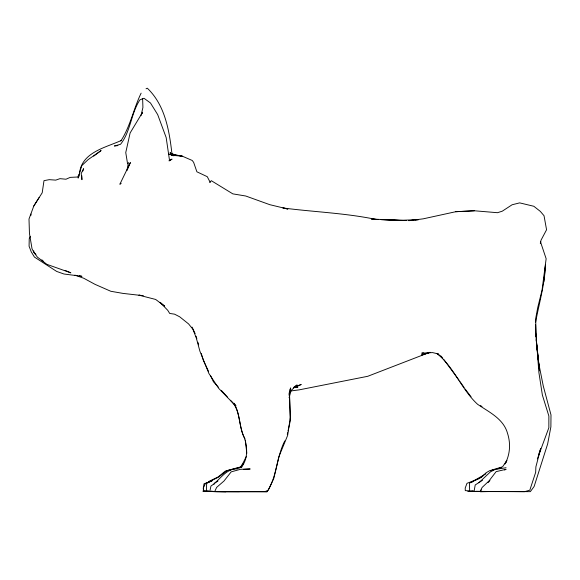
<?xml version="1.0" encoding="UTF-8"?>
<svg xmlns="http://www.w3.org/2000/svg" width="580" height="580" viewBox="0 0 580 580"><rect width="100%" height="100%" fill="white"/><g stroke="black" fill="none" stroke-linecap="round" stroke-linejoin="round"><path stroke-width="0.87" d="M540.342 243.643L540.495 241.838L546.142 258.724L542.046 290.116L537.725 307.603L535.76 318.159L535.833 332.913L538.907 372.563L542.38 395.089L548.868 416.027L548.847 427.764L537.341 458.932M535.637 322.074C539.161 303.021 544.808 284.171 545.483 264.603L543.83 281.605M540.618 242.918L540.966 240.316L546.563 229.752L544.025 215.716L540.35 211.41L533.825 206.27L519.665 202.877L512.104 204.769L502.287 211.178L497.48 212.708L474.397 210.772L455.771 211.707L423.175 218.841L408.755 220.654L413.098 220.262M30.834 215.535L31.052 214.013M289.065 394.262L289.34 392.493L290.355 417.238L287.651 435.377L278.835 456.801L273.782 478.442L268.279 490.151L265.263 491.521L217.188 491.804L206.436 491.26L206.654 483.075L218.486 477.144L227.157 470.663L241.911 466.914L241.265 467.4C248.081 458.998 247.508 447.774 244.492 437.973C238.837 426.96 240.287 413.728 233.943 403.201L236.002 405.804M474.201 490.622L475.216 484.967L482.495 480.262M128.456 162.545L126.933 170.629L130.377 162.545L119.85 184.295L121.206 183.258M210.134 489.933L210.946 486.04C219.798 480.392 225.627 468.393 237.365 468.908M289.101 395.372L290.718 387.911L289.717 390.072M287.296 434.348L287.673 432.651M288.043 430.954L290.283 420.754L289.601 395.596M140.998 115.681L142.919 107.488L142.644 98.709L144.021 98.288L150.474 102.986L157.695 114.63L166.177 137.59L169.563 160.667L168.969 160.819L172.042 159.116L169.563 160.667M79.438 174.507C80.7 152.584 104.922 147.835 121.169 140.541M289.087 397.742L291.015 390.898M82.838 171.049L83.621 168.678L81.186 173.536L81.939 179.684L81.838 175.776M538.494 455.061L540.705 448.463L535.884 466.864L535.666 472.345L529.815 490.18L524.661 491.637L477.695 491.564M505.006 464.036C510.11 454.401 510.842 443.7 507.536 433.354C503.483 418.702 489.121 412.177 477.587 404.289C461.412 389.513 454.067 366.864 436.762 353.445L438.349 353.851M79.714 173.304L77.647 177.016L70.231 177.379L65.968 179.22L59.979 178.662L55.745 180.119L49.256 179.662L43.993 180.663L42.202 192.777L33.807 205.994L29 219.015L29.449 233.406L32.052 248.9L33.995 252.51L37.453 257.172L46.915 264.364L70.854 272.846L65.163 270.425M284.794 440.909C276.413 457.033 277.262 476.47 267.075 491.724L203.181 491.536L203.964 483.843L212.128 480.863M141.129 93.155C133.509 108.764 130.399 126.331 120.836 140.976M142.013 113.665L142.622 112.244L130.116 132.979L125.758 152.569L127.585 163.857M505.84 462.789L506.862 460.455L502.584 466.798L489.571 470.742L486.04 472.787L481.473 477.144L469.452 483.162L469.67 491.441L524.661 491.637M79.213 175.609L78.111 178.067L81.729 165.684L88.109 159.631L101.101 150.561L93.706 156.121M211.156 481.277L205.378 483.568L203.188 488.084L203.812 490.521L214.731 491.528L216.652 487.367L224.018 480.987L231.181 471.859L240.439 469.314L250.168 468.974L243.527 469.372M30.312 236.51L29.232 238.786L29.08 246.203L31.262 251.894L34.438 257.078L56.731 271.462L63.967 274.007L81.961 276.334L79.358 275.797M246.225 456.685L240.99 467.052L239.496 467.995M33.807 205.994L39.092 197.548M207.72 482.901L208.626 481.56L218.239 476.883L225.352 471.04L240.497 466.951L242.65 464.138M213.991 484.307L214.963 482.901L217.95 481.037M242.976 464.203L240.99 467.052L237.727 468.336M209.779 182.468L211.287 180.677L232.819 193.865L245.739 196.011L269.823 204.689L287.883 209.039L282.91 207.959C313.889 212.005 345.245 213.019 375.978 219.421L378.595 219.53L371.367 219.044L406.29 220.56L381.314 219.624M481.407 489.926L480.189 491.267L482.154 487.417L488.94 480.987L496.132 471.634L506.101 469.278L504.571 470.032M488.113 482.567L489.94 480.566M478.899 482.734L490.383 471.902L495.001 469.459L506.064 467.741M289.623 391.819L297.083 384.975L294.111 386.947M289.543 391.572L290.834 390.463M478.913 478.768L483.314 475.6M485.953 473.831L472.417 481.567M146.044 88.791L147.305 88.196C165.329 105.408 169.389 131.261 172.071 154.802M142.644 98.709L139.845 99.919C130.95 113.586 130.66 131.544 120.56 144.268L114.362 145.993L117.885 145.594M293.437 387.774L301.216 384.511L294.481 386.94M429.345 352.481L367.727 376.297L299.091 389.876L289.826 391.087M478.123 479.073L466.987 483.314L465.203 488.084L465.283 490.608L473.265 491.224M429.468 352.321L421.435 355.025L430.635 352.328M470.742 482.379L473.251 481.552M490.325 470.779L495.378 469.322M497.067 468.843L501.279 467.632M172.637 155.179L174.797 154.773L182.309 156.179L192.205 160.457L193.64 162.364L196.895 171.803L207.292 176.697L210.127 182.258M423.458 352.879L421.711 353.155L432.593 352.596L437.784 353.836M293.668 387.621L297.968 387.027L293.712 387.418M493.13 469.677L495.69 469.409M414.838 220.11L418.318 219.798M172.978 155.701L174.79 155.592L169.425 154.461M455.626 211.722L474.397 210.772M418.238 219.624L399.569 220.356L381.22 219.631M480.356 491.767L489.237 491.55M490.122 491.543L476.137 491.34M214.731 491.528L265.263 491.521M267.075 491.724L203.181 491.536L239.468 491.673M209.394 491.318L225.845 491.782M174.515 155.527L182.309 156.179L168.606 153.99M471.881 490.977L473.584 491.122M142.593 295.633L122.996 293.4L110.816 291.276L95.026 284.352L83.767 278.255L74.892 275.123M467.806 491.325L530.33 491.659L534.129 486.489L547.643 443.968L550.884 426.865L551 414.947L543.242 385.874L538.617 362.754L536.174 339.989M143.362 295.699L138.903 295.162L155.657 299.447L164.691 306.211L160.109 302.354L167.787 310.365L169.701 313.454L174.536 314.157L179.698 316.81L188.565 323.908L192.893 329.23L196.301 337.988L199.904 351.197L208.916 373.527L218.783 388.448L235.574 405.826M171.564 153.475L174.797 154.773M480.494 405.587L482.009 406.529M437.45 353.655L441.532 356.714M471.061 396.807L465.182 389.028M35.967 254.352L33.995 252.51L33.698 250.799M41.898 259.883L43.217 261.109M218.29 387.07L213.454 381.799L210.468 375.463M221.313 390.362L227.36 396.945M230.39 400.236C241.461 410.103 238.032 426.728 244.977 438.973M441.191 356.221L442.801 358.259M443.867 359.614L459.019 380.219M460.049 381.691L464.152 387.563M171.912 155.309L170.136 152.54L171.637 155.186M192.06 327.113L195.148 333.645M208.597 371.497L203.362 360.405L201.274 353.481M196.055 336.19L196.838 338.785M197.881 342.243L198.664 344.839M245.304 440.307L246.826 453.357M535.601 333.021L535.971 336.625M536.239 339.329L539.574 370.859L536.594 344.44L535.644 324.727M535.666 334.645L535.833 336.429"/></g></svg>
